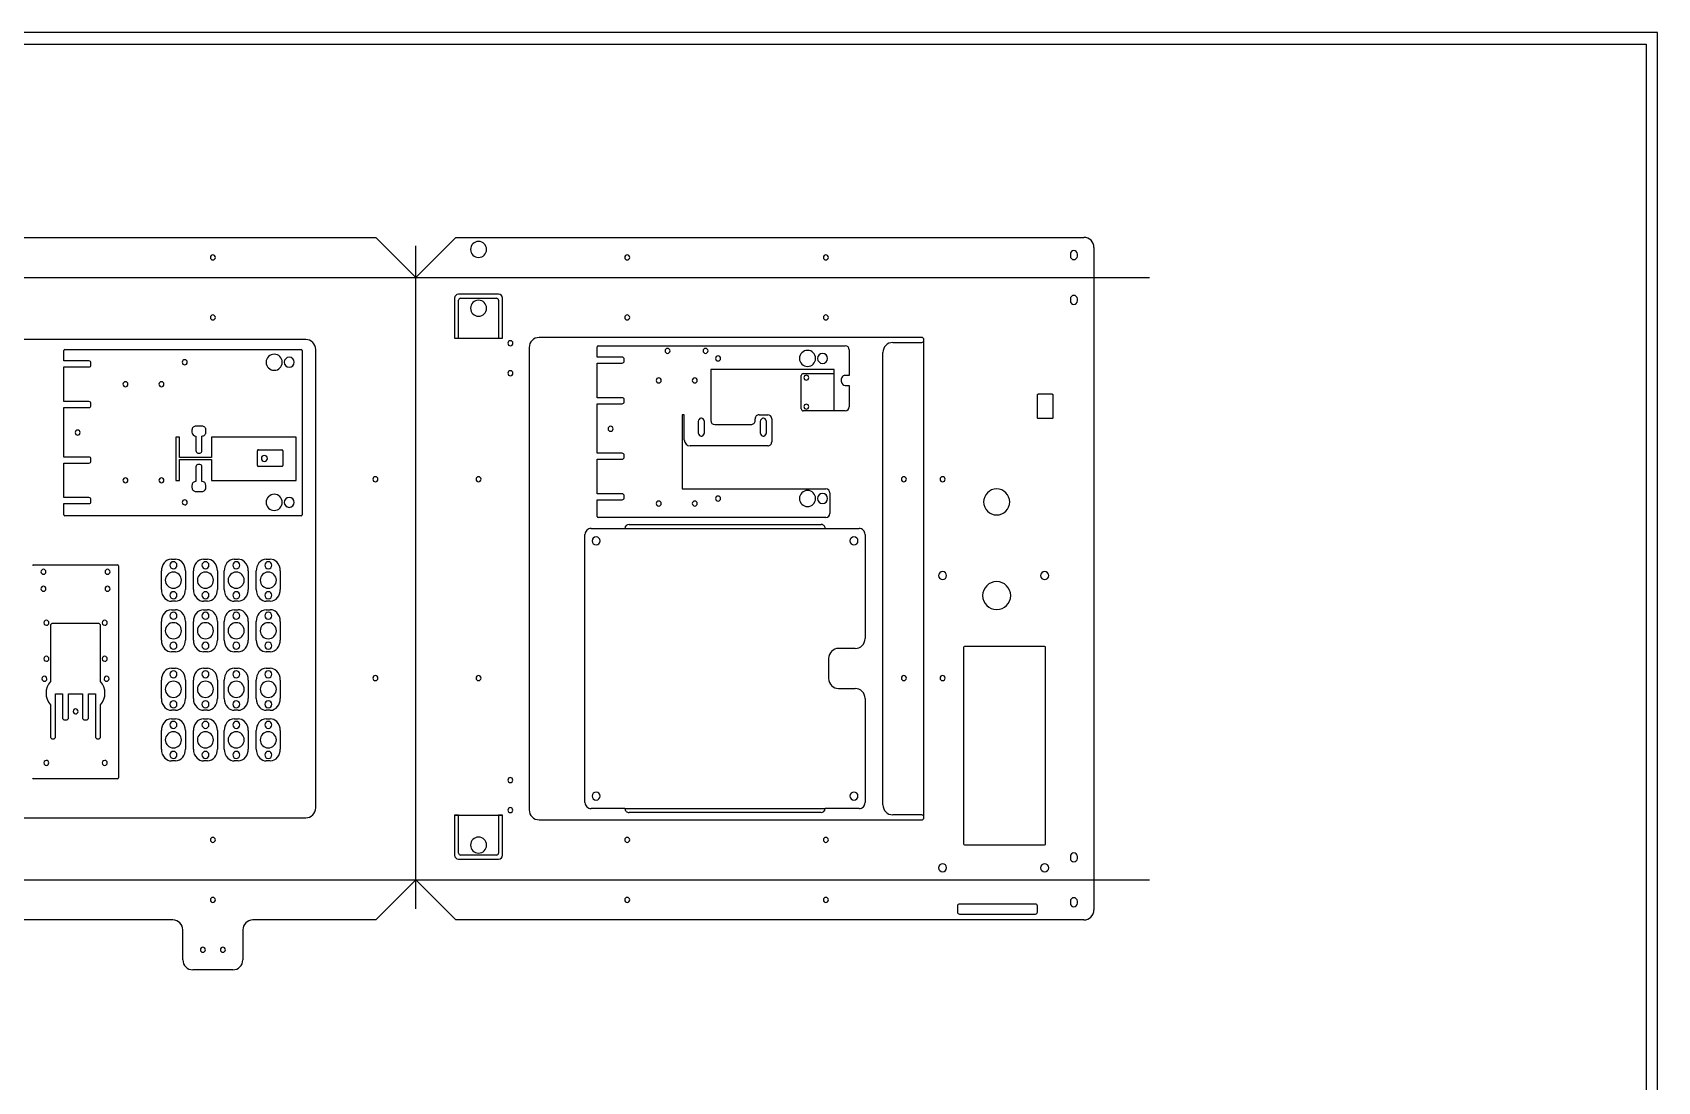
# Model space of a CAD drawing. Extents: x 2855 to 4424, y 0 to 1103.
# Drawn here: x 3612 to 4424, y 578 to 1103 of the extents above; entities that cross this region are included whole.
import ezdxf

# ---------------------------------------------------------------- set-up
doc = ezdxf.new("R2010")
doc.units = 0
doc.header["$MEASUREMENT"] = 0
doc.layers.add('LAYER_1', color=18, linetype='CONTINUOUS')
doc.layers.add('PREDEFINITO', color=18, linetype='CONTINUOUS')

msp = doc.modelspace()

# ---------------------------------------------------------------- linework, layer by layer
at = {"layer": 'LAYER_1'}
for p, q in [((3508.44, 1000.16), (3783.42, 1000.16)), ((3783.42, 1000.16), (3803.43, 980.16)), ((3803.43, 980.16), (3823.44, 1000.16)), ((3823.44, 1000.16), (4137.44, 1000.16)), ((3803.43, 664.65), (3803.43, 996.01)), ((4130.63, 991.8), (4130.63, 990.8)), ((4134.13, 990.8), (4134.13, 991.8)), ((4142.44, 995.16), (4142.41, 664.14)), ((3089.88, 980.16), (4170.26, 980.16)), ((3822.84, 969.78), (3822.84, 949.78)), ((3844.84, 971.78), (3824.84, 971.78)), ((3824.84, 949.78), (3824.84, 968.78)), ((3825.84, 969.78), (3843.83, 969.78)), ((3844.84, 968.78), (3844.84, 949.78)), ((3846.84, 949.78), (3846.84, 969.78)), ((4130.63, 969.45), (4130.63, 968.45)), ((4134.13, 968.45), (4134.13, 969.45)), ((3748.43, 949.16), (3556.31, 949.16)), ((3627.6, 938.42), (3627.6, 943.62)), ((3628.1, 944.12), (3746.1, 944.12)), ((3746.6, 943.62), (3746.6, 861.62)), ((3753.43, 715.16), (3753.43, 944.16)), ((3822.84, 949.78), (3824.84, 949.78)), ((3822.84, 949.78), (3846.84, 949.78)), ((3844.84, 949.78), (3846.84, 949.78)), ((3860.15, 945.16), (3860.15, 714.16)), ((4056.42, 950.16), (3865.15, 950.16)), ((3894.15, 940.34), (3894.15, 945.54)), ((3894.65, 946.04), (4018.11, 946.04)), ((4020.11, 944.04), (4020.11, 931.2)), ((4036.93, 716.66), (4036.93, 942.66)), ((4041.93, 947.66), (4056.42, 947.66)), ((4057.43, 948.66), (4057.43, 949.15)), ((4057.43, 710.65), (4057.43, 949.15)), ((3640.09, 938.42), (3627.6, 938.42)), ((3627.6, 935.42), (3640.09, 935.42)), ((3627.6, 918.14), (3627.6, 935.42)), ((3641.1, 936.42), (3641.1, 937.41)), ((3906.65, 940.34), (3894.15, 940.34)), ((3894.15, 937.34), (3906.65, 937.34)), ((3894.15, 920.06), (3894.15, 937.34)), ((3907.65, 938.34), (3907.65, 939.33)), ((3950.93, 934.12), (3950.93, 908.62)), ((4012.61, 934.12), (3950.93, 934.12)), ((4012.61, 932.11), (4012.61, 934.12)), ((3996.11, 914.51), (3996.11, 931.11)), ((3997.11, 932.11), (4012.61, 932.11)), ((4012.61, 913.49), (4012.61, 932.11)), ((4020.11, 931.2), (4018, 931.2)), ((4018, 926.2), (4020.11, 926.2)), ((4020.11, 926.2), (4020.11, 915.51)), ((3640.09, 918.14), (3627.6, 918.14)), ((3906.65, 920.06), (3894.15, 920.06)), ((3907.65, 918.06), (3907.65, 919.05)), ((4114.08, 921.27), (4114.08, 910.27)), ((4121.58, 921.77), (4114.58, 921.77)), ((4122.08, 910.27), (4122.08, 921.27)), ((3627.6, 915.14), (3640.09, 915.14)), ((3627.6, 890.42), (3627.6, 915.14)), ((3641.1, 916.14), (3641.1, 917.14)), ((3894.15, 917.06), (3906.65, 917.06)), ((3894.15, 892.34), (3894.15, 917.06)), ((3936.64, 911.51), (3936.64, 874.51)), ((3937.67, 911.51), (3936.64, 911.51)), ((3937.67, 898.96), (3937.67, 911.51)), ((3975.04, 911.52), (3979.35, 911.52)), ((4018.11, 913.51), (3997.11, 913.51)), ((4114.58, 909.77), (4121.58, 909.77)), ((3691.6, 903.9), (3691.6, 902.91)), ((3696.59, 905.91), (3693.6, 905.91)), ((3698.6, 902.92), (3698.6, 903.91)), ((3944.58, 907.67), (3944.58, 903.03)), ((3947.78, 903.03), (3947.78, 907.67)), ((3952.93, 906.62), (3971.05, 906.62)), ((3973.05, 908.62), (3973.04, 909.52)), ((3975.59, 907.67), (3975.59, 903.03)), ((3978.79, 903.03), (3978.79, 907.67)), ((3981.35, 909.53), (3981.36, 897.96)), ((3683.53, 900.42), (3683.53, 878.72)), ((3685.34, 900.42), (3683.53, 900.42)), ((3685.34, 890.12), (3685.34, 900.42)), ((3693.6, 900.91), (3693.6, 893.63)), ((3696.6, 893.63), (3696.6, 900.91)), ((3701.34, 900.42), (3701.34, 890.12)), ((3743.6, 900.42), (3701.34, 900.42)), ((3724.28, 886.27), (3724.28, 893.51)), ((3724.79, 894.02), (3736.48, 894.02)), ((3736.98, 893.51), (3736.98, 886.27)), ((3743.6, 878.72), (3743.6, 900.42)), ((3979.36, 895.96), (3940.67, 895.96)), ((3640.09, 890.42), (3627.6, 890.42)), ((3627.6, 887.42), (3640.09, 887.42)), ((3627.6, 870.14), (3627.6, 887.42)), ((3641.1, 888.42), (3641.1, 889.41)), ((3701.34, 890.12), (3685.34, 890.12)), ((3685.34, 889.12), (3701.34, 889.12)), ((3685.34, 878.72), (3685.34, 889.12)), ((3693.6, 885.52), (3693.6, 878.22)), ((3694.6, 892.42), (3695.59, 892.42)), ((3695.59, 886.72), (3694.6, 886.72)), ((3696.6, 878.22), (3696.6, 885.52)), ((3701.34, 889.12), (3701.34, 878.72)), ((3736.48, 885.77), (3724.79, 885.77)), ((3906.65, 892.34), (3894.15, 892.34)), ((3894.15, 889.34), (3906.65, 889.34)), ((3894.15, 872.06), (3894.15, 889.34)), ((3907.65, 890.34), (3907.65, 891.33)), ((3683.53, 878.72), (3685.34, 878.72)), ((3701.34, 878.72), (3743.6, 878.72)), ((3640.09, 870.14), (3627.6, 870.14)), ((3641.1, 868.14), (3641.1, 869.14)), ((3691.6, 876.21), (3691.6, 875.22)), ((3693.6, 873.22), (3696.59, 873.22)), ((3698.6, 875.23), (3698.6, 876.22)), ((3906.65, 872.06), (3894.15, 872.06)), ((3894.15, 869.06), (3906.65, 869.06)), ((3894.15, 860.74), (3894.15, 869.06)), ((3907.65, 870.06), (3907.65, 871.05)), ((3936.64, 874.51), (4008.46, 874.51)), ((4010.46, 872.51), (4010.46, 862.24)), ((3627.6, 867.14), (3640.09, 867.14)), ((3627.6, 861.62), (3627.6, 867.14)), ((3746.1, 861.12), (3628.1, 861.12)), ((3891.06, 854.79), (3908.03, 854.79)), ((4008.46, 860.24), (3894.65, 860.24)), ((3908.03, 854.79), (4008.05, 854.79)), ((3910.04, 856.79), (4006.04, 856.79)), ((4008.05, 854.79), (4025.03, 854.79)), ((3888.04, 717.79), (3888.04, 851.78)), ((4028.04, 851.79), (4028.04, 799.79)), ((3612.39, 836.62), (3654.39, 836.62)), ((3681.33, 839.39), (3683.29, 839.39)), ((3697.35, 839.39), (3699.3, 839.39)), ((3712.74, 839.39), (3714.7, 839.39)), ((3728.76, 839.39), (3730.71, 839.39)), ((3654.89, 836.12), (3654.89, 730.12)), ((3676.31, 824.25), (3676.31, 833.53)), ((3688.31, 833.53), (3688.31, 824.25)), ((3692.32, 824.25), (3692.32, 833.53)), ((3704.32, 833.53), (3704.32, 824.25)), ((3707.72, 824.25), (3707.72, 833.53)), ((3719.72, 833.53), (3719.72, 824.25)), ((3723.74, 824.25), (3723.74, 833.53)), ((3735.74, 833.53), (3735.74, 824.25)), ((3683.29, 818.39), (3681.33, 818.39)), ((3681.33, 814.14), (3683.29, 814.14)), ((3699.3, 818.39), (3697.35, 818.39)), ((3697.35, 814.14), (3699.3, 814.14)), ((3714.7, 818.39), (3712.74, 818.39)), ((3712.74, 814.14), (3714.7, 814.14)), ((3730.71, 818.39), (3728.76, 818.39)), ((3728.76, 814.14), (3730.71, 814.14)), ((3620.89, 806.26), (3620.89, 778.32)), ((3644.89, 807.26), (3621.89, 807.26)), ((3645.89, 778.32), (3645.89, 806.26)), ((3676.31, 799), (3676.31, 808.28)), ((3688.31, 808.28), (3688.31, 799)), ((3692.32, 799), (3692.32, 808.28)), ((3704.32, 808.28), (3704.32, 799)), ((3707.72, 799), (3707.72, 808.28)), ((3719.72, 808.28), (3719.72, 799)), ((3723.74, 799), (3723.74, 808.28)), ((3735.74, 808.28), (3735.74, 799)), ((3683.29, 793.14), (3681.33, 793.14)), ((3699.3, 793.14), (3697.35, 793.14)), ((3714.7, 793.14), (3712.74, 793.14)), ((3730.71, 793.14), (3728.76, 793.14)), ((4009.81, 789.79), (4009.81, 779.79)), ((4023.04, 794.79), (4014.81, 794.79)), ((4077.29, 795.21), (4077.29, 697.21)), ((4117.79, 795.71), (4077.79, 795.71)), ((4118.29, 697.21), (4118.29, 795.21)), ((3681.33, 784.88), (3683.29, 784.88)), ((3697.35, 784.88), (3699.3, 784.88)), ((3712.74, 784.88), (3714.7, 784.88)), ((3728.76, 784.88), (3730.71, 784.88)), ((3623.39, 772.07), (3626.89, 772.07)), ((3623.39, 750.63), (3623.39, 772.07)), ((3626.89, 772.07), (3626.89, 760.11)), ((3629.89, 772.07), (3636.89, 772.07)), ((3629.89, 760.11), (3629.89, 772.07)), ((3636.89, 772.07), (3636.89, 760.11)), ((3639.89, 772.07), (3643.39, 772.07)), ((3639.89, 760.11), (3639.89, 772.07)), ((3643.39, 772.07), (3643.39, 750.63)), ((3676.31, 769.74), (3676.31, 779.02)), ((3688.31, 779.02), (3688.31, 769.74)), ((3692.32, 769.74), (3692.32, 779.02)), ((3704.32, 779.02), (3704.32, 769.74)), ((3707.72, 769.74), (3707.72, 779.02)), ((3719.72, 779.02), (3719.72, 769.74)), ((3723.74, 769.74), (3723.74, 779.02)), ((3735.74, 779.02), (3735.74, 769.74)), ((4014.81, 774.79), (4023.04, 774.79)), ((3620.89, 766.61), (3620.89, 750.63)), ((3645.89, 750.63), (3645.89, 766.61)), ((3683.29, 763.88), (3681.33, 763.88)), ((3699.3, 763.88), (3697.35, 763.88)), ((3714.7, 763.88), (3712.74, 763.88)), ((3730.71, 763.88), (3728.76, 763.88)), ((4028.04, 769.79), (4028.04, 717.81)), ((3627.89, 759.1), (3628.89, 759.1)), ((3637.89, 759.1), (3638.89, 759.1)), ((3681.33, 759.63), (3683.29, 759.63)), ((3697.35, 759.63), (3699.3, 759.63)), ((3712.74, 759.63), (3714.7, 759.63)), ((3728.76, 759.63), (3730.71, 759.63)), ((3621.89, 749.62), (3622.39, 749.62)), ((3644.39, 749.62), (3644.89, 749.62)), ((3676.31, 744.49), (3676.31, 753.77)), ((3688.31, 753.77), (3688.31, 744.49)), ((3692.32, 744.49), (3692.32, 753.77)), ((3704.32, 753.77), (3704.32, 744.49)), ((3707.72, 744.49), (3707.72, 753.77)), ((3719.72, 753.77), (3719.72, 744.49)), ((3723.74, 744.49), (3723.74, 753.77)), ((3735.74, 753.77), (3735.74, 744.49)), ((3683.29, 738.63), (3681.33, 738.63)), ((3699.3, 738.63), (3697.35, 738.63)), ((3714.7, 738.63), (3712.74, 738.63)), ((3730.71, 738.63), (3728.76, 738.63)), ((3654.39, 729.62), (3612.39, 729.62)), ((3908.03, 714.79), (3891.06, 714.79)), ((3908.03, 714.79), (4008.05, 714.79)), ((4025.03, 714.79), (4008.05, 714.79)), ((3556.31, 710.16), (3748.43, 710.16)), ((3822.84, 711.53), (3822.84, 691.53)), ((3824.84, 711.53), (3822.84, 711.53)), ((3822.84, 711.53), (3846.84, 711.53)), ((3824.84, 692.54), (3824.84, 711.53)), ((3844.84, 711.53), (3844.84, 692.53)), ((3846.84, 711.53), (3844.84, 711.53)), ((3846.84, 691.53), (3846.84, 711.53)), ((3865.15, 709.16), (4056.42, 709.16)), ((4006.04, 712.79), (3910.04, 712.79)), ((4056.42, 711.66), (4041.93, 711.66)), ((4057.43, 710.16), (4057.43, 710.65)), ((3843.83, 691.53), (3825.84, 691.53)), ((4077.79, 696.71), (4117.79, 696.71)), ((4130.63, 690.9), (4130.63, 689.9)), ((4134.13, 689.9), (4134.13, 690.9)), ((3824.84, 689.53), (3844.84, 689.53)), ((3089.88, 679.14), (4170.26, 679.14)), ((3803.43, 679.14), (3783.42, 659.14)), ((3823.44, 659.14), (3803.43, 679.14)), ((4074.2, 666.1), (4074.2, 663.11)), ((4113.19, 667.11), (4075.2, 667.11)), ((4114.2, 663.11), (4114.2, 666.1)), ((4130.63, 668.52), (4130.63, 667.52)), ((4134.13, 667.52), (4134.13, 668.52)), ((3682.03, 659.14), (3508.44, 659.14)), ((3783.42, 659.14), (3722.03, 659.14)), ((4137.41, 659.14), (3823.44, 659.14)), ((4075.2, 662.11), (4113.19, 662.11)), ((3687.03, 639.22), (3687.03, 654.14)), ((3717.03, 654.14), (3717.03, 639.22)), ((3712.03, 634.22), (3692.03, 634.22))]:
    msp.add_line(p, q, dxfattribs=at)
for centre, radius, start, end in [((4137.44, 995.16), 5, 359.99898, 89.99632), ((3702.03, 990.16), 1.25, 90.04584, 270.04584), ((3702.03, 990.16), 1.25, 270.04584, 90.04584), ((3834.84, 994.13), 4, 0, 180), ((3834.84, 994.13), 4, 180, 0), ((3909.13, 990.16), 1.25, 90.04584, 270.04584), ((3909.13, 990.16), 1.25, 270.04584, 90.04584), ((4008.44, 990.16), 1.25, 90.04584, 270.04584), ((4008.44, 990.16), 1.25, 270.04584, 90.04584), ((4132.38, 991.8), 1.75, 0, 180), ((4132.38, 990.8), 1.75, 180, 0), ((3824.84, 969.78), 2, 90.00133, 179.99867), ((3825.84, 968.78), 1, 89.74846, 180), ((3834.84, 964.76), 4, 0, 180), ((3843.84, 968.78), 1, 359.74725, 90.25275), ((3844.84, 969.78), 2, 0.00133, 89.99867), ((4132.38, 969.45), 1.75, 0, 180), ((4132.38, 968.45), 1.75, 180, 0), ((3702.03, 960.16), 1.25, 90.04584, 270.04584), ((3702.03, 960.16), 1.25, 270.04584, 90.04584), ((3834.84, 964.76), 4, 180, 0), ((3909.13, 960.16), 1.25, 90.04584, 270.04584), ((3909.13, 960.16), 1.25, 270.04584, 90.04584), ((4008.44, 960.16), 1.25, 90.04584, 270.04584), ((4008.44, 960.16), 1.25, 270.04584, 90.04584), ((3628.1, 943.62), 0.5, 90.00133, 179.99867), ((3746.1, 943.62), 0.5, 0.00133, 89.99867), ((3748.43, 944.16), 5, 0.00133, 89.99867), ((3850.76, 947.28), 1.25, 0.00002, 179.90831), ((3850.76, 947.28), 1.25, 179.90965, 269.907), ((3850.76, 947.28), 1.25, 269.90663, 0.00177), ((3865.15, 945.16), 5, 90.00133, 179.99867), ((3894.65, 945.54), 0.5, 90.00133, 179.99867), ((3929.3, 943.47), 1.25, 90, 270), ((3929.3, 943.47), 1.25, 270, 90), ((3948.3, 943.47), 1.25, 90, 270), ((3948.3, 943.47), 1.25, 270, 90), ((3999.27, 939.7), 4.03, 90, 270), ((3999.27, 939.7), 4.03, 270, 90), ((4006.77, 939.7), 2.5, 90, 270), ((4006.77, 939.7), 2.5, 270, 90), ((4018.11, 944.04), 2, 0.00133, 89.99867), ((4041.93, 942.66), 5, 90.00133, 179.99867), ((4056.43, 949.16), 1, 359.74725, 90.25275), ((4056.43, 948.66), 1, 269.7444, 0.2499), ((3640.1, 937.42), 1, 359.7501, 90.2556), ((3640.1, 936.42), 1, 269.74846, 360), ((3687.98, 937.78), 1.25, 90.00002, 269.90831), ((3687.98, 937.78), 1.25, 359.90663, 90.00177), ((3687.98, 937.78), 1.25, 269.90965, 359.907), ((3732.71, 937.78), 4.03, 90, 270), ((3732.71, 937.78), 4.03, 270, 90), ((3740.21, 937.78), 2.5, 90, 270), ((3740.21, 937.78), 2.5, 270, 90), ((3906.65, 939.34), 1, 359.7501, 90.2556), ((3906.65, 938.34), 1, 269.74846, 360), ((3954.54, 939.7), 1.25, 90.00002, 269.90831), ((3954.54, 939.7), 1.25, 359.90686, 90.002), ((3954.54, 939.7), 1.25, 269.90942, 359.90677), ((3658.35, 926.78), 1.25, 90, 270), ((3658.35, 926.78), 1.25, 270, 90), ((3676.35, 926.78), 1.25, 90, 270), ((3676.35, 926.78), 1.25, 270, 90), ((3850.76, 932.28), 1.25, 0.00002, 179.90831), ((3850.76, 932.28), 1.25, 179.90965, 269.907), ((3850.76, 932.28), 1.25, 269.90663, 0.00177), ((3924.91, 928.7), 1.25, 90, 270), ((3924.91, 928.7), 1.25, 270, 90), ((3942.91, 928.7), 1.25, 90, 270), ((3942.91, 928.7), 1.25, 270, 90), ((3997.11, 931.11), 1, 90.00133, 179.99867), ((3998.66, 930.09), 1.25, 90, 270), ((3998.66, 930.09), 1.25, 270, 90), ((4018.97, 928.72), 2.93, 148.69502, 226.67087), ((4018.09, 929.35), 1.85, 92.6323, 151.33685), ((4018.02, 927.85), 1.65, 229.95523, 269.30432), ((3640.1, 917.14), 1, 359.7501, 90.2556), ((3906.65, 919.06), 1, 359.7501, 90.2556), ((3906.65, 918.06), 1, 269.74846, 360), ((4114.58, 921.27), 0.5, 89.74839, 180.25389), ((4121.58, 921.27), 0.5, 359.74611, 90.25161), ((3640.1, 916.14), 1, 269.74846, 360), ((3946.17, 908.55), 1.28, 45.26554, 121.77173), ((3975.04, 909.52), 2, 89.99633, 180.05235), ((3977.19, 908.55), 1.28, 45.26554, 121.77173), ((3979.35, 909.52), 2, 0.03952, 89.99774), ((3997.11, 914.51), 1, 180.00133, 269.99867), ((3998.66, 915.59), 1.25, 90, 270), ((3998.66, 915.59), 1.25, 270, 90), ((4018.11, 915.51), 2, 270.00133, 359.99867), ((4114.58, 910.27), 0.5, 179.74611, 270.25161), ((4121.58, 910.27), 0.5, 269.74839, 0.25389), ((3634.48, 902.62), 1.25, 90, 270), ((3634.48, 902.62), 1.25, 270, 90), ((3693.6, 903.91), 2, 89.74725, 180.25275), ((3693.6, 902.91), 2, 179.99989, 269.99724), ((3696.6, 903.91), 2, 0, 90.25154), ((3696.6, 902.91), 2, 269.99858, 0.25012), ((3900.82, 904.54), 1.25, 90, 270), ((3900.82, 904.54), 1.25, 270, 90), ((3946.85, 907.81), 2.28, 126.51948, 183.50492), ((3947.02, 902.95), 2.45, 178.10562, 224.46812), ((3945.5, 902.9), 2.28, 306.51948, 3.50492), ((3945.33, 907.75), 2.45, 358.1084, 44.4709), ((3952.93, 908.62), 2, 180.00133, 269.99867), ((3971.05, 908.62), 2, 269.99633, 0.05235), ((3977.87, 907.81), 2.28, 126.51948, 183.50492), ((3978.03, 902.95), 2.45, 178.10562, 224.46812), ((3976.51, 902.9), 2.28, 306.51948, 3.50492), ((3976.35, 907.75), 2.45, 358.1084, 44.4709), ((3694.71, 893.53), 1.11, 175.03158, 264.57863), ((3695.49, 893.53), 1.11, 275.42418, 4.97123), ((3724.78, 893.52), 0.5, 89.74725, 180.25275), ((3736.48, 893.52), 0.5, 359.74725, 90.25275), ((3940.67, 898.96), 3, 180.00133, 269.99867), ((3946.18, 902.16), 1.29, 225.4809, 301.55719), ((3977.19, 902.16), 1.29, 225.4809, 301.55719), ((3979.36, 897.96), 2, 270.00038, 0.03685), ((3640.1, 889.42), 1, 359.7501, 90.2556), ((3640.1, 888.42), 1, 269.74846, 360), ((3694.71, 885.61), 1.11, 95.42137, 184.96842), ((3695.49, 885.61), 1.11, 355.02877, 84.57582), ((3724.78, 886.27), 0.5, 179.74725, 270.25275), ((3727.78, 889.72), 1.5, 90, 270), ((3727.78, 889.72), 1.5, 270, 90), ((3736.48, 886.27), 0.5, 269.74725, 0.25275), ((3906.65, 891.34), 1, 359.7501, 90.2556), ((3906.65, 890.34), 1, 269.74846, 360), ((3658.35, 878.78), 1.25, 90, 270), ((3658.35, 878.78), 1.25, 270, 90), ((3676.35, 878.78), 1.25, 90, 270), ((3676.35, 878.78), 1.25, 270, 90), ((3693.6, 876.22), 2, 90.00001, 180.25155), ((3696.6, 876.22), 2, 0.00133, 89.99867), ((3783.27, 879.31), 1.25, 0.04584, 180.04584), ((3783.27, 879.31), 1.25, 180.04584, 0.04584), ((3834.84, 879.31), 1.25, 0.04584, 180.04584), ((3834.84, 879.31), 1.25, 180.04584, 0.04584), ((4047.43, 879.31), 1.25, 0.04584, 180.04584), ((4047.43, 879.31), 1.25, 180.04584, 0.04584), ((4066.79, 879.31), 1.25, 0.04584, 180.04584), ((4066.79, 879.31), 1.25, 180.04584, 0.04584), ((3640.1, 869.14), 1, 359.7501, 90.2556), ((3693.6, 875.22), 2, 179.99858, 270.25012), ((3696.6, 875.22), 2, 269.74583, 0.25132), ((3732.71, 867.78), 4.03, 90, 270), ((3732.71, 867.78), 4.03, 270, 90), ((3740.21, 867.78), 2.5, 90, 270), ((3740.21, 867.78), 2.5, 270, 90), ((3906.65, 871.06), 1, 359.7501, 90.2556), ((3906.65, 870.06), 1, 269.74846, 360), ((3954.54, 869.7), 1.25, 90.00002, 269.90831), ((3954.54, 869.7), 1.25, 359.90686, 90.002), ((3954.54, 869.7), 1.25, 269.90942, 359.90677), ((3999.27, 869.7), 4.03, 90, 270), ((3999.27, 869.7), 4.03, 270, 90), ((4006.77, 869.7), 2.5, 90, 270), ((4006.77, 869.7), 2.5, 270, 90), ((4008.46, 872.51), 2, 0.00133, 89.99867), ((4093.8, 867.98), 6.5, 90, 270), ((4093.8, 867.98), 6.5, 270, 90), ((3628.1, 861.62), 0.5, 180.00133, 269.99867), ((3640.1, 868.14), 1, 269.74846, 360), ((3687.98, 867.78), 1.25, 90.00002, 269.90831), ((3687.98, 867.78), 1.25, 359.90663, 90.00177), ((3687.98, 867.78), 1.25, 269.90965, 359.907), ((3746.1, 861.62), 0.5, 270.00133, 359.99867), ((3924.91, 867.2), 1.25, 90, 270), ((3924.91, 867.2), 1.25, 270, 90), ((3942.91, 867.2), 1.25, 90, 270), ((3942.91, 867.2), 1.25, 270, 90), ((4008.46, 862.24), 2, 270.00133, 359.99867), ((3891.04, 851.79), 3, 89.71567, 180.16259), ((3894.65, 860.74), 0.5, 180.00133, 269.99867), ((3910.04, 854.78), 2.01, 89.99725, 179.75976), ((4006.05, 854.79), 2, 0.00879, 90.24078), ((4025.04, 851.79), 3, 359.99794, 90.28856), ((3893.6, 848.54), 2, 90, 270), ((3893.6, 848.54), 2, 270, 90), ((4022.49, 848.54), 2, 90, 270), ((4022.49, 848.54), 2, 270, 90), ((3612.39, 836.12), 0.5, 90.00133, 179.99867), ((3654.39, 836.12), 0.5, 0.00133, 89.99867), ((3682.71, 833.61), 6.39, 142.05287, 180.73415), ((3681.4, 834.68), 4.71, 90.85361, 142.51228), ((3682.34, 836.39), 1.75, 90, 270), ((3682.34, 836.39), 1.75, 270, 90), ((3683.26, 834.8), 4.59, 44.82008, 89.61891), ((3682.07, 833.65), 6.24, 358.89233, 44.59464), ((3698.72, 833.61), 6.39, 142.05416, 180.73543), ((3697.42, 834.68), 4.71, 90.85361, 142.51228), ((3698.36, 836.39), 1.75, 90, 270), ((3698.36, 836.39), 1.75, 270, 90), ((3699.27, 834.8), 4.59, 44.82008, 89.61891), ((3698.08, 833.65), 6.24, 358.89233, 44.59464), ((3714.12, 833.61), 6.39, 142.05287, 180.73415), ((3712.81, 834.68), 4.71, 90.85424, 142.51291), ((3713.75, 836.39), 1.75, 90, 270), ((3713.75, 836.39), 1.75, 270, 90), ((3714.67, 834.8), 4.59, 44.82072, 89.61954), ((3713.48, 833.65), 6.24, 358.89123, 44.59355), ((3730.13, 833.61), 6.39, 142.05287, 180.73415), ((3728.83, 834.68), 4.71, 90.85361, 142.51228), ((3729.77, 836.39), 1.75, 90, 270), ((3729.77, 836.39), 1.75, 270, 90), ((3730.68, 834.8), 4.59, 44.82008, 89.61891), ((3729.49, 833.65), 6.24, 358.89123, 44.59355), ((3617.39, 833.08), 1.25, 90.148, 180.14535), ((3617.39, 833.08), 1.25, 180.148, 270.14535), ((3617.39, 833.08), 1.25, 270.14668, 90.14668), ((3649.39, 833.08), 1.25, 90.148, 180.14535), ((3649.39, 833.08), 1.25, 180.148, 270.14535), ((3649.39, 833.08), 1.25, 270.14668, 90.14668), ((3682.31, 828.89), 4.03, 90, 270), ((3682.31, 828.89), 4.03, 270, 90), ((3698.32, 828.89), 4.03, 90, 270), ((3698.32, 828.89), 4.03, 270, 90), ((3713.72, 828.89), 4.03, 90, 270), ((3713.72, 828.89), 4.03, 270, 90), ((3729.74, 828.89), 4.03, 90, 270), ((3729.74, 828.89), 4.03, 270, 90), ((4066.79, 831.21), 2, 0, 180), ((4066.79, 831.21), 2, 180, 0), ((4117.79, 831.21), 2, 0, 180), ((4117.79, 831.21), 2, 180, 0), ((3617.39, 824.63), 1.25, 90.148, 180.14535), ((3617.39, 824.63), 1.25, 180.148, 270.14535), ((3617.39, 824.63), 1.25, 270.14668, 90.14668), ((3649.39, 824.63), 1.25, 90.148, 180.14535), ((3649.39, 824.63), 1.25, 180.148, 270.14535), ((3649.39, 824.63), 1.25, 270.14668, 90.14668), ((3682.55, 824.13), 6.24, 178.89277, 224.59508), ((3682.34, 821.39), 1.75, 90, 270), ((3682.34, 821.39), 1.75, 270, 90), ((3681.92, 824.17), 6.39, 322.05244, 0.73372), ((3698.57, 824.13), 6.24, 178.89167, 224.59398), ((3698.36, 821.39), 1.75, 90, 270), ((3698.36, 821.39), 1.75, 270, 90), ((3697.93, 824.17), 6.39, 322.05244, 0.73372), ((3713.96, 824.13), 6.24, 178.89167, 224.59398), ((3713.75, 821.39), 1.75, 90, 270), ((3713.75, 821.39), 1.75, 270, 90), ((3713.33, 824.17), 6.39, 322.05244, 0.73372), ((3729.98, 824.13), 6.24, 178.89277, 224.59508), ((3729.77, 821.39), 1.75, 90, 270), ((3729.77, 821.39), 1.75, 270, 90), ((3729.34, 824.17), 6.39, 322.05372, 0.735), ((4093.8, 821.2), 7, 0, 180), ((4093.8, 821.2), 7, 180, 0), ((3682.71, 808.36), 6.39, 142.05287, 180.73415), ((3681.4, 809.42), 4.71, 90.85486, 142.51353), ((3681.36, 822.98), 4.59, 224.81857, 269.6174), ((3682.34, 811.14), 1.75, 90, 270), ((3682.34, 811.14), 1.75, 270, 90), ((3683.22, 823.1), 4.71, 270.85486, 322.51353), ((3683.26, 809.55), 4.59, 44.81857, 89.6174), ((3682.07, 808.4), 6.24, 358.89233, 44.59464), ((3698.72, 808.36), 6.39, 142.05416, 180.73543), ((3697.42, 809.42), 4.71, 90.85486, 142.51353), ((3697.38, 822.98), 4.59, 224.81857, 269.6174), ((3698.36, 811.14), 1.75, 90, 270), ((3698.36, 811.14), 1.75, 270, 90), ((3699.23, 823.1), 4.71, 270.85486, 322.51353), ((3699.27, 809.55), 4.59, 44.81857, 89.6174), ((3698.08, 808.4), 6.24, 358.89233, 44.59464), ((3714.12, 808.36), 6.39, 142.05287, 180.73415), ((3712.81, 809.42), 4.71, 90.85549, 142.51415), ((3712.77, 822.98), 4.59, 224.81857, 269.6174), ((3713.75, 811.14), 1.75, 90, 270), ((3713.75, 811.14), 1.75, 270, 90), ((3714.63, 823.1), 4.71, 270.85486, 322.51353), ((3714.67, 809.55), 4.59, 44.81921, 89.61803), ((3713.48, 808.4), 6.24, 358.89123, 44.59355), ((3730.13, 808.36), 6.39, 142.05287, 180.73415), ((3728.83, 809.42), 4.71, 90.85486, 142.51353), ((3728.79, 822.98), 4.59, 224.81857, 269.6174), ((3729.77, 811.14), 1.75, 90, 270), ((3729.77, 811.14), 1.75, 270, 90), ((3730.64, 823.1), 4.71, 270.85486, 322.51353), ((3730.68, 809.55), 4.59, 44.81857, 89.6174), ((3729.49, 808.4), 6.24, 358.89123, 44.59355), ((3618.84, 807.62), 1.25, 90.09167, 270.09167), ((3618.84, 807.62), 1.25, 270.09167, 90.09167), ((3621.89, 806.26), 1, 90, 180.25154), ((3644.89, 806.26), 1, 359.74846, 90), ((3648.03, 807.62), 1.25, 90.09167, 270.09167), ((3648.03, 807.62), 1.25, 270.09167, 90.09167), ((3682.31, 803.64), 4.03, 90, 270), ((3682.31, 803.64), 4.03, 270, 90), ((3698.32, 803.64), 4.03, 90, 270), ((3698.32, 803.64), 4.03, 270, 90), ((3713.72, 803.64), 4.03, 90, 270), ((3713.72, 803.64), 4.03, 270, 90), ((3729.74, 803.64), 4.03, 90, 270), ((3729.74, 803.64), 4.03, 270, 90), ((3682.55, 798.88), 6.24, 178.89277, 224.59508), ((3682.34, 796.14), 1.75, 90, 270), ((3682.34, 796.14), 1.75, 270, 90), ((3681.92, 798.91), 6.39, 322.05244, 0.73372), ((3698.57, 798.88), 6.24, 178.89167, 224.59398), ((3698.36, 796.14), 1.75, 90, 270), ((3698.36, 796.14), 1.75, 270, 90), ((3697.93, 798.91), 6.39, 322.05244, 0.73372), ((3713.96, 798.88), 6.24, 178.89167, 224.59398), ((3713.75, 796.14), 1.75, 90, 270), ((3713.75, 796.14), 1.75, 270, 90), ((3713.33, 798.91), 6.39, 322.05244, 0.73372), ((3729.98, 798.88), 6.24, 178.89277, 224.59508), ((3729.77, 796.14), 1.75, 90, 270), ((3729.77, 796.14), 1.75, 270, 90), ((3729.34, 798.91), 6.39, 322.05372, 0.735), ((4023.04, 799.79), 5, 270.00133, 359.99867), ((3618.84, 789.62), 1.25, 90.09167, 270.09167), ((3618.84, 789.62), 1.25, 270.09167, 90.09167), ((3648.03, 789.62), 1.25, 90.09167, 270.09167), ((3648.03, 789.62), 1.25, 270.09167, 90.09167), ((3681.36, 797.73), 4.59, 224.81857, 269.6174), ((3683.22, 797.85), 4.71, 270.85486, 322.51353), ((3697.38, 797.73), 4.59, 224.81857, 269.6174), ((3699.23, 797.85), 4.71, 270.85486, 322.51353), ((3712.77, 797.73), 4.59, 224.81857, 269.6174), ((3714.63, 797.85), 4.71, 270.85486, 322.51353), ((3728.79, 797.73), 4.59, 224.81857, 269.6174), ((3730.64, 797.85), 4.71, 270.85486, 322.51353), ((4014.81, 789.79), 5, 90.00133, 179.99867), ((4077.79, 795.21), 0.5, 90.00305, 180.00039), ((4117.79, 795.21), 0.5, 0.00133, 89.99867), ((3617.89, 779.62), 1.25, 0.055, 180.055), ((3648.89, 779.62), 1.25, 0.055, 180.055), ((3682.7, 779.11), 6.39, 142.05244, 180.73372), ((3681.4, 780.17), 4.71, 90.85486, 142.51353), ((3682.34, 781.88), 1.75, 90, 270), ((3682.34, 781.88), 1.75, 270, 90), ((3683.26, 780.29), 4.59, 44.81857, 89.6174), ((3682.07, 779.14), 6.24, 358.89277, 44.59508), ((3698.72, 779.11), 6.39, 142.05372, 180.735), ((3697.42, 780.17), 4.71, 90.85486, 142.51353), ((3698.36, 781.88), 1.75, 90, 270), ((3698.36, 781.88), 1.75, 270, 90), ((3699.27, 780.29), 4.59, 44.81857, 89.6174), ((3698.08, 779.14), 6.24, 358.89277, 44.59508), ((3714.12, 779.11), 6.39, 142.05244, 180.73372), ((3712.81, 780.17), 4.71, 90.85549, 142.51415), ((3713.75, 781.88), 1.75, 90, 270), ((3713.75, 781.88), 1.75, 270, 90), ((3714.67, 780.29), 4.59, 44.81921, 89.61803), ((3713.48, 779.14), 6.24, 358.89167, 44.59398), ((3730.13, 779.11), 6.39, 142.05244, 180.73372), ((3728.83, 780.17), 4.71, 90.85486, 142.51353), ((3729.77, 781.88), 1.75, 90, 270), ((3729.77, 781.88), 1.75, 270, 90), ((3730.68, 780.29), 4.59, 44.81857, 89.6174), ((3729.49, 779.14), 6.24, 358.89167, 44.59398), ((3783.27, 780), 1.25, 0.04584, 180.04584), ((3783.27, 780), 1.25, 180.04584, 0.04584), ((3834.84, 780), 1.25, 0.04584, 180.04584), ((3834.84, 780), 1.25, 180.04584, 0.04584), ((4014.81, 779.79), 5, 180.00133, 269.99867), ((4047.43, 780), 1.25, 0.04584, 180.04584), ((4047.43, 780), 1.25, 180.04584, 0.04584), ((4066.79, 780), 1.25, 0.04584, 180.04584), ((4066.79, 780), 1.25, 180.04584, 0.04584), ((3617.89, 779.62), 1.25, 180.055, 0.055), ((3627.45, 772.46), 8.79, 138.2563, 221.7437), ((3639.33, 772.46), 8.79, 318.2563, 41.7437), ((3648.89, 779.62), 1.25, 180.055, 0.055), ((3682.31, 774.38), 4.03, 90, 270), ((3682.31, 774.38), 4.03, 270, 90), ((3698.32, 774.38), 4.03, 90, 270), ((3698.32, 774.38), 4.03, 270, 90), ((3713.72, 774.38), 4.03, 90, 270), ((3713.72, 774.38), 4.03, 270, 90), ((3729.74, 774.38), 4.03, 90, 270), ((3729.74, 774.38), 4.03, 270, 90), ((4023.04, 769.79), 5, 0.00133, 89.99867), ((3633.39, 763.35), 1.25, 90.09167, 270.09167), ((3633.39, 763.35), 1.25, 270.09167, 90.09167), ((3682.55, 769.62), 6.24, 178.89233, 224.59464), ((3681.36, 768.47), 4.59, 224.82008, 269.61891), ((3682.34, 766.88), 1.75, 90, 270), ((3682.34, 766.88), 1.75, 270, 90), ((3683.22, 768.6), 4.71, 270.85486, 322.51353), ((3681.92, 769.66), 6.39, 322.05244, 0.73372), ((3698.57, 769.62), 6.24, 178.89123, 224.59355), ((3697.38, 768.47), 4.59, 224.82008, 269.61891), ((3698.36, 766.88), 1.75, 90, 270), ((3698.36, 766.88), 1.75, 270, 90), ((3699.23, 768.6), 4.71, 270.85486, 322.51353), ((3697.93, 769.66), 6.39, 322.05244, 0.73372), ((3713.96, 769.62), 6.24, 178.89123, 224.59355), ((3712.77, 768.47), 4.59, 224.82008, 269.61891), ((3713.75, 766.88), 1.75, 90, 270), ((3713.75, 766.88), 1.75, 270, 90), ((3714.63, 768.6), 4.71, 270.85486, 322.51353), ((3713.33, 769.66), 6.39, 322.05244, 0.73372), ((3729.98, 769.62), 6.24, 178.89233, 224.59464), ((3728.79, 768.47), 4.59, 224.82008, 269.61891), ((3729.77, 766.88), 1.75, 90, 270), ((3729.77, 766.88), 1.75, 270, 90), ((3730.64, 768.6), 4.71, 270.85486, 322.51353), ((3729.34, 769.66), 6.39, 322.05372, 0.735), ((3627.89, 760.1), 1, 179.74846, 270), ((3628.89, 760.1), 1, 270.00287, 0.25441), ((3637.89, 760.1), 1, 179.74846, 270), ((3638.89, 760.1), 1, 270.00287, 0.25441), ((3682.7, 753.85), 6.39, 142.05244, 180.73372), ((3681.4, 754.92), 4.71, 90.85486, 142.51353), ((3682.34, 756.63), 1.75, 90, 270), ((3682.34, 756.63), 1.75, 270, 90), ((3683.26, 755.04), 4.59, 44.81857, 89.6174), ((3682.07, 753.89), 6.24, 358.89277, 44.59508), ((3698.72, 753.85), 6.39, 142.05372, 180.735), ((3697.42, 754.92), 4.71, 90.85486, 142.51353), ((3698.36, 756.63), 1.75, 90, 270), ((3698.36, 756.63), 1.75, 270, 90), ((3699.27, 755.04), 4.59, 44.81857, 89.6174), ((3698.08, 753.89), 6.24, 358.89277, 44.59508), ((3714.12, 753.85), 6.39, 142.05244, 180.73372), ((3712.81, 754.92), 4.71, 90.85549, 142.51415), ((3713.75, 756.63), 1.75, 90, 270), ((3713.75, 756.63), 1.75, 270, 90), ((3714.67, 755.04), 4.59, 44.81921, 89.61803), ((3713.48, 753.89), 6.24, 358.89167, 44.59398), ((3730.13, 753.85), 6.39, 142.05244, 180.73372), ((3728.83, 754.92), 4.71, 90.85486, 142.51353), ((3729.77, 756.63), 1.75, 90, 270), ((3729.77, 756.63), 1.75, 270, 90), ((3730.68, 755.04), 4.59, 44.81857, 89.6174), ((3729.49, 753.89), 6.24, 358.89167, 44.59398), ((3621.89, 750.62), 1, 179.74846, 270), ((3622.39, 750.62), 1, 270.00287, 0.25441), ((3644.39, 750.62), 1, 179.74846, 270), ((3644.89, 750.62), 1, 270.00287, 0.25441), ((3682.31, 749.13), 4.03, 90, 270), ((3682.31, 749.13), 4.03, 270, 90), ((3698.32, 749.13), 4.03, 90, 270), ((3698.32, 749.13), 4.03, 270, 90), ((3713.72, 749.13), 4.03, 90, 270), ((3713.72, 749.13), 4.03, 270, 90), ((3729.74, 749.13), 4.03, 90, 270), ((3729.74, 749.13), 4.03, 270, 90), ((3682.55, 744.37), 6.24, 178.89233, 224.59464), ((3681.36, 743.22), 4.59, 224.82008, 269.61891), ((3682.34, 741.63), 1.75, 90, 270), ((3682.34, 741.63), 1.75, 270, 90), ((3683.22, 743.34), 4.71, 270.85486, 322.51353), ((3681.92, 744.41), 6.39, 322.05244, 0.73372), ((3698.57, 744.37), 6.24, 178.89123, 224.59355), ((3697.38, 743.22), 4.59, 224.82008, 269.61891), ((3698.36, 741.63), 1.75, 90, 270), ((3698.36, 741.63), 1.75, 270, 90), ((3699.23, 743.34), 4.71, 270.85486, 322.51353), ((3697.93, 744.41), 6.39, 322.05244, 0.73372), ((3713.96, 744.37), 6.24, 178.89123, 224.59355), ((3712.77, 743.22), 4.59, 224.82008, 269.61891), ((3713.75, 741.63), 1.75, 90, 270), ((3713.75, 741.63), 1.75, 270, 90), ((3714.63, 743.34), 4.71, 270.85486, 322.51353), ((3713.33, 744.41), 6.39, 322.05244, 0.73372), ((3729.98, 744.37), 6.24, 178.89233, 224.59464), ((3728.79, 743.22), 4.59, 224.82008, 269.61891), ((3729.77, 741.63), 1.75, 90, 270), ((3729.77, 741.63), 1.75, 270, 90), ((3730.64, 743.34), 4.71, 270.85486, 322.51353), ((3729.34, 744.41), 6.39, 322.05372, 0.735), ((3618.79, 737.62), 1.25, 90.09167, 270.09167), ((3618.79, 737.62), 1.25, 270.09167, 90.09167), ((3647.98, 737.62), 1.25, 90.09167, 270.09167), ((3647.98, 737.62), 1.25, 270.09167, 90.09167), ((3612.39, 730.12), 0.5, 180.00133, 269.99867), ((3654.39, 730.12), 0.5, 270.00133, 359.99867), ((3850.72, 729.03), 1.25, 0.00002, 179.90831), ((3850.72, 729.03), 1.25, 179.90965, 269.907), ((3850.72, 729.03), 1.25, 269.90663, 0.00177), ((3893.6, 721.05), 2, 90, 270), ((3893.6, 721.05), 2, 270, 90), ((4022.49, 721.05), 2, 90, 270), ((4022.49, 721.05), 2, 270, 90), ((3748.43, 715.16), 5, 270.00133, 359.99867), ((3850.72, 714.03), 1.25, 0.00002, 179.90831), ((3891.04, 717.79), 3, 179.99756, 270.28818), ((3910.03, 714.79), 2, 180.00836, 270.24036), ((4006.04, 714.8), 2.01, 269.99668, 359.75918), ((4025.04, 717.79), 3, 269.70821, 0.29179), ((4041.93, 716.66), 5, 180.0019, 269.99925), ((3850.72, 714.03), 1.25, 179.90965, 269.907), ((3850.72, 714.03), 1.25, 269.90663, 0.00177), ((3865.15, 714.16), 5, 180.00133, 269.99867), ((4056.43, 710.66), 1, 359.74725, 90.25275), ((4056.43, 710.16), 1, 269.74725, 0.25275), ((3702.03, 699.16), 1.25, 90.04584, 270.04584), ((3702.03, 699.16), 1.25, 270.04584, 90.04584), ((3834.84, 696.56), 4, 0, 180), ((3909.13, 699.16), 1.25, 90.04584, 270.04584), ((3909.13, 699.16), 1.25, 270.04584, 90.04584), ((4008.44, 699.16), 1.25, 90.04584, 270.04584), ((4008.44, 699.16), 1.25, 270.04584, 90.04584), ((3824.84, 691.53), 2, 180.00133, 269.99867), ((3825.84, 692.53), 1, 179.7501, 270.2556), ((3834.84, 696.56), 4, 180, 0), ((3843.84, 692.53), 1, 269.74846, 360), ((3844.84, 691.53), 2, 270.00133, 359.99867), ((4077.79, 697.21), 0.5, 179.99961, 269.99695), ((4117.79, 697.21), 0.5, 270.00133, 359.99867), ((4132.38, 690.9), 1.75, 0, 180), ((4066.79, 685.21), 2, 0, 180), ((4066.79, 685.21), 2, 180, 0), ((4117.79, 685.21), 2, 0, 180), ((4117.79, 685.21), 2, 180, 0), ((4132.38, 689.9), 1.75, 180, 0), ((3702.03, 669.16), 1.25, 90.04584, 270.04584), ((3702.03, 669.16), 1.25, 270.04584, 90.04584), ((3909.13, 669.16), 1.25, 90.04584, 270.04584), ((3909.13, 669.16), 1.25, 270.04584, 90.04584), ((4008.44, 669.16), 1.25, 90.04584, 270.04584), ((4008.44, 669.16), 1.25, 270.04584, 90.04584), ((4075.2, 666.11), 1, 89.7501, 180.2556), ((4113.2, 666.11), 1, 359.74725, 90.25275), ((4132.38, 668.52), 1.75, 0, 180), ((4132.38, 667.52), 1.75, 180, 0), ((3682.03, 654.14), 5, 0.00133, 89.99867), ((3722.03, 654.14), 5, 90.00133, 179.99867), ((4075.2, 663.11), 1, 179.7444, 270.2499), ((4113.2, 663.11), 1, 269.74725, 0.25275), ((4137.41, 664.14), 5, 269.99921, 359.99655), ((3697.03, 644.26), 1.25, 90.04584, 270.04584), ((3697.03, 644.26), 1.25, 270.04584, 90.04584), ((3707.03, 644.26), 1.25, 90.04584, 270.04584), ((3707.03, 644.26), 1.25, 270.04584, 90.04584), ((3692.03, 639.22), 5, 180.00133, 269.99867), ((3712.03, 639.22), 5, 270.00133, 359.99867)]:
    msp.add_arc(centre, radius, start, end, dxfattribs=at)
at = {"layer": 'PREDEFINITO', "color": 18}
for points in [[(4424.09, 1102.52), (2854.84, 1102.52), (2854.84, 0), (4424.09, 0), (4424.09, 1102.52)], [(4418.35, 5.74), (2860.59, 5.74), (2860.59, 1096.77), (4418.35, 1096.77), (4418.35, 5.74)]]:
    msp.add_lwpolyline(points, dxfattribs=at)

doc.saveas('drawing.dxf')
